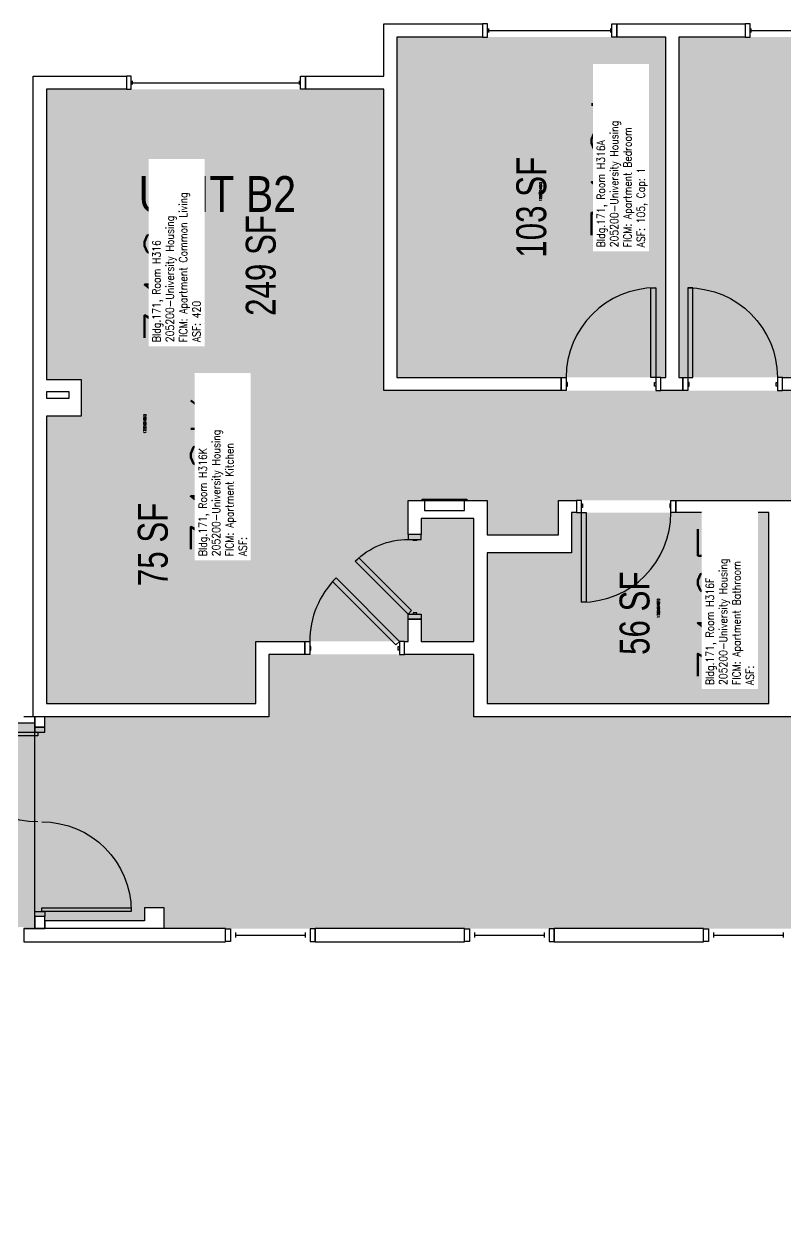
# Model space of a CAD drawing. Header units: inches. Extents: x -105 to 3698, y -798 to 1624.
# Drawn here: x 1860.5 to 2166.2, y 1142.8 to 1624 of the extents above; entities that cross this region are included whole.
import ezdxf
from ezdxf.enums import TextEntityAlignment as Align

# ---------------------------------------------------------------- set-up
doc = ezdxf.new("R2010")
doc.units = ezdxf.units.IN
doc.header["$LTSCALE"] = 96
doc.header["$MEASUREMENT"] = 0
for name, color, linetype in [('A-AREA-IDEN', 1, 'Continuous'), ('A-DOOR', 2, 'Continuous'), ('A-GLAZ', 1, 'Continuous'), ('A-IDEN-RNUM', 7, 'Continuous'), ('A-IDEN-SNUM', 4, 'Continuous'), ('A-IDEN-VNUM', 4, 'Continuous'), ('A-WALL', 5, 'Continuous'), ('AREA-TEXT', 3, 'Continuous'), ('E-POWER', 2, 'Continuous'), ('Rooms-Category-Color', 7, 'Continuous'), ('Rooms-College-Color', 7, 'Continuous'), ('Rooms-Department-Color', 7, 'Continuous'), ('Rooms-Division-Color', 7, 'Continuous'), ('Rooms-Information', 7, 'Continuous')]:
    doc.layers.add(name, color=color, linetype=linetype)
doc.styles.add('AREA', font='arial.ttf', dxfattribs={"width": 0.75, "height": 12})
doc.styles.add('ROOMSNUMBER', font='txt.shx', dxfattribs={"height": 0.03})
doc.styles.add('ROOMVNUMBER', font='simplex.shx', dxfattribs={"width": 0.85})
doc.styles.get("Standard").update_dxf_attribs({"font": 'ARIALN.TTF'})

msp = doc.modelspace()

# ---------------------------------------------------------------- hatches: boundary and pattern name
h = msp.add_hatch()
h.set_pattern_fill('ANSI31', color=256, style=0)
h.set_pattern_definition([(135, (2468.48172, 1996.84335), (0.088388348, 0.088388348), [])])
h.paths.add_polyline_path([(2137.01, 1412.89), (2078.28, 1412.89), (2078.28, 1403.68), (2137.01, 1403.68)], flags=9)
at = {"layer": 'Rooms-Category-Color', "true_color": 0x728ef3}
for points in [[(2118.25, 1618.75), (2010.25, 1618.75), (2010.25, 1482), (2118.25, 1482), (2118.24, 1618.31)], [(2231.12, 1618.75), (2123.5, 1618.75), (2123.49, 1482.01), (2231.12, 1482), (2231.11, 1618.31)], [(2280, 1476.75), (2005, 1476.75), (2005, 1597.75), (1869.5, 1597.75), (1869.5, 1481.12), (1953.64, 1481.12), (1953.64, 1376), (2014.77, 1376), (2014.77, 1384.95), (2020.02, 1384.95), (2020.02, 1376), (2041.22, 1376), (2041.22, 1425.38), (2020.02, 1425.38), (2020.02, 1418.95), (2014.77, 1418.95), (2014.77, 1432.62), (2046.47, 1432.62), (2046.47, 1418.75), (2075.22, 1418.75), (2075.22, 1432.62), (2251.25, 1432.62), (2251.25, 1418.75), (2280, 1418.75)], [(1869.5, 1466.5), (1869.5, 1351), (1953.64, 1351), (1953.64, 1481.12), (1883.5, 1481.12), (1883.5, 1466.5)], [(2159.6, 1351), (2046.47, 1351), (2046.47, 1411.5), (2080.47, 1411.5), (2080.47, 1427.75), (2159.61, 1427.75)]]:
    msp.add_hatch(color=171, dxfattribs=at).paths.add_polyline_path(points)
at = {"layer": 'Rooms-Category-Color', "true_color": 0xadadad}
msp.add_hatch(color=253, dxfattribs=at).paths.add_polyline_path([(2434.81, 1302.06), (2431.28, 1305.6), (2404.37, 1332.5), (2404.37, 1345.75), (2041.22, 1345.75), (2041.22, 1370.75), (1958.89, 1370.75), (1958.89, 1345.75), (1868.87, 1345.75), (1868.87, 1341.5), (1864.87, 1341.5), (1864.87, 1343.19), (1824.87, 1343.19), (1824.87, 1338), (1816.87, 1338), (1816.87, 1346.37), (1766, 1346.37), (1765.86, 1370.75), (1683.53, 1370.75), (1683.53, 1346.37), (1376.12, 1346.37), (1376.12, 1345.76), (1260.12, 1345.76), (1260.12, 1346.37), (780.37, 1346.37), (780.37, 1341.5), (776.37, 1341.5), (776.37, 1342.96), (736.38, 1342.96), (736.38, 1338), (728.38, 1338), (728.38, 1345.75), (673.36, 1345.75), (673.36, 1370.75), (591.03, 1370.75), (591.03, 1345.75), (233.3, 1345.75), (233.5, 1285.75), (632.97, 1285.75), (632.97, 1237.75), (768, 1237.75), (776.37, 1237.75), (776.37, 1265.5), (780.37, 1265.5), (780.37, 1263.75), (820.37, 1263.75), (820.37, 1269), (828.37, 1269), (828.37, 1237.75), (939.72, 1237.75), (939.72, 1276.67), (1347.19, 1276.67), (1347.19, 1190.38), (1378.69, 1190.38), (1378.69, 1188), (1373.19, 1188), (1373.19, 1151.12), (1373.19, 1146.75), (1375.19, 1146.75), (1375.19, 1142.75), (1451.19, 1142.75), (1451.19, 1146.75), (1453.11, 1146.75), (1453.19, 1151.12), (1453.19, 1188), (1447.69, 1188), (1447.69, 1190.38), (1479.65, 1190.38), (1479.65, 1209.17), (1484.9, 1209.17), (1484.9, 1255.17), (1479.65, 1255.17), (1479.65, 1276.67), (1571.65, 1276.67), (1571.65, 1261.25), (1860.5, 1261.25), (1864.87, 1261.25), (1864.87, 1265.5), (1868.87, 1265.5), (1868.87, 1263.75), (1908.87, 1263.75), (1908.87, 1269), (1916.87, 1269), (1916.87, 1260.62), (2047.49, 1260.62), (2133.48, 1260.64), (2169.48, 1260.64), (2348.97, 1260.62), (2386.31, 1260.62), (2392.39, 1259.63)])
at = {"layer": 'Rooms-College-Color', "true_color": 0xadadad}
for points in [[(2118.25, 1618.75), (2010.25, 1618.75), (2010.25, 1482), (2118.25, 1482), (2118.24, 1618.31)], [(2231.12, 1618.75), (2123.5, 1618.75), (2123.49, 1482.01), (2231.12, 1482), (2231.11, 1618.31)], [(2280, 1476.75), (2005, 1476.75), (2005, 1597.75), (1869.5, 1597.75), (1869.5, 1481.12), (1953.64, 1481.12), (1953.64, 1376), (2014.77, 1376), (2014.77, 1384.95), (2020.02, 1384.95), (2020.02, 1376), (2041.22, 1376), (2041.22, 1425.38), (2020.02, 1425.38), (2020.02, 1418.95), (2014.77, 1418.95), (2014.77, 1432.62), (2046.47, 1432.62), (2046.47, 1418.75), (2075.22, 1418.75), (2075.22, 1432.62), (2251.25, 1432.62), (2251.25, 1418.75), (2280, 1418.75)], [(1869.5, 1466.5), (1869.5, 1351), (1953.64, 1351), (1953.64, 1481.12), (1883.5, 1481.12), (1883.5, 1466.5)], [(2159.6, 1351), (2046.47, 1351), (2046.47, 1411.5), (2080.47, 1411.5), (2080.47, 1427.75), (2159.61, 1427.75)], [(2434.81, 1302.06), (2431.28, 1305.6), (2404.37, 1332.5), (2404.37, 1345.75), (2041.22, 1345.75), (2041.22, 1370.75), (1958.89, 1370.75), (1958.89, 1345.75), (1868.87, 1345.75), (1868.87, 1341.5), (1864.87, 1341.5), (1864.87, 1343.19), (1824.87, 1343.19), (1824.87, 1338), (1816.87, 1338), (1816.87, 1346.37), (1766, 1346.37), (1765.86, 1370.75), (1683.53, 1370.75), (1683.53, 1346.37), (1376.12, 1346.37), (1376.12, 1345.76), (1260.12, 1345.76), (1260.12, 1346.37), (780.37, 1346.37), (780.37, 1341.5), (776.37, 1341.5), (776.37, 1342.96), (736.38, 1342.96), (736.38, 1338), (728.38, 1338), (728.38, 1345.75), (673.36, 1345.75), (673.36, 1370.75), (591.03, 1370.75), (591.03, 1345.75), (233.3, 1345.75), (233.5, 1285.75), (632.97, 1285.75), (632.97, 1237.75), (768, 1237.75), (776.37, 1237.75), (776.37, 1265.5), (780.37, 1265.5), (780.37, 1263.75), (820.37, 1263.75), (820.37, 1269), (828.37, 1269), (828.37, 1237.75), (939.72, 1237.75), (939.72, 1276.67), (1347.19, 1276.67), (1347.19, 1190.38), (1378.69, 1190.38), (1378.69, 1188), (1373.19, 1188), (1373.19, 1151.12), (1373.19, 1146.75), (1375.19, 1146.75), (1375.19, 1142.75), (1451.19, 1142.75), (1451.19, 1146.75), (1453.11, 1146.75), (1453.19, 1151.12), (1453.19, 1188), (1447.69, 1188), (1447.69, 1190.38), (1479.65, 1190.38), (1479.65, 1209.17), (1484.9, 1209.17), (1484.9, 1255.17), (1479.65, 1255.17), (1479.65, 1276.67), (1571.65, 1276.67), (1571.65, 1261.25), (1860.5, 1261.25), (1864.87, 1261.25), (1864.87, 1265.5), (1868.87, 1265.5), (1868.87, 1263.75), (1908.87, 1263.75), (1908.87, 1269), (1916.87, 1269), (1916.87, 1260.62), (2047.49, 1260.62), (2133.48, 1260.64), (2169.48, 1260.64), (2348.97, 1260.62), (2386.31, 1260.62), (2392.39, 1259.63)]]:
    msp.add_hatch(color=253, dxfattribs=at).paths.add_polyline_path(points)
at = {"layer": 'Rooms-Department-Color', "true_color": 0x604aed}
for points in [[(2118.25, 1618.75), (2010.25, 1618.75), (2010.25, 1482), (2118.25, 1482), (2118.24, 1618.31)], [(2231.12, 1618.75), (2123.5, 1618.75), (2123.49, 1482.01), (2231.12, 1482), (2231.11, 1618.31)], [(2280, 1476.75), (2005, 1476.75), (2005, 1597.75), (1869.5, 1597.75), (1869.5, 1481.12), (1953.64, 1481.12), (1953.64, 1376), (2014.77, 1376), (2014.77, 1384.95), (2020.02, 1384.95), (2020.02, 1376), (2041.22, 1376), (2041.22, 1425.38), (2020.02, 1425.38), (2020.02, 1418.95), (2014.77, 1418.95), (2014.77, 1432.62), (2046.47, 1432.62), (2046.47, 1418.75), (2075.22, 1418.75), (2075.22, 1432.62), (2251.25, 1432.62), (2251.25, 1418.75), (2280, 1418.75)], [(1869.5, 1466.5), (1869.5, 1351), (1953.64, 1351), (1953.64, 1481.12), (1883.5, 1481.12), (1883.5, 1466.5)], [(2159.6, 1351), (2046.47, 1351), (2046.47, 1411.5), (2080.47, 1411.5), (2080.47, 1427.75), (2159.61, 1427.75)]]:
    msp.add_hatch(color=173, dxfattribs=at).paths.add_polyline_path(points)
at = {"layer": 'Rooms-Department-Color', "true_color": 0xacacac}
msp.add_hatch(color=253, dxfattribs=at).paths.add_polyline_path([(2434.81, 1302.06), (2431.28, 1305.6), (2404.37, 1332.5), (2404.37, 1345.75), (2041.22, 1345.75), (2041.22, 1370.75), (1958.89, 1370.75), (1958.89, 1345.75), (1868.87, 1345.75), (1868.87, 1341.5), (1864.87, 1341.5), (1864.87, 1343.19), (1824.87, 1343.19), (1824.87, 1338), (1816.87, 1338), (1816.87, 1346.37), (1766, 1346.37), (1765.86, 1370.75), (1683.53, 1370.75), (1683.53, 1346.37), (1376.12, 1346.37), (1376.12, 1345.76), (1260.12, 1345.76), (1260.12, 1346.37), (780.37, 1346.37), (780.37, 1341.5), (776.37, 1341.5), (776.37, 1342.96), (736.38, 1342.96), (736.38, 1338), (728.38, 1338), (728.38, 1345.75), (673.36, 1345.75), (673.36, 1370.75), (591.03, 1370.75), (591.03, 1345.75), (233.3, 1345.75), (233.5, 1285.75), (632.97, 1285.75), (632.97, 1237.75), (768, 1237.75), (776.37, 1237.75), (776.37, 1265.5), (780.37, 1265.5), (780.37, 1263.75), (820.37, 1263.75), (820.37, 1269), (828.37, 1269), (828.37, 1237.75), (939.72, 1237.75), (939.72, 1276.67), (1347.19, 1276.67), (1347.19, 1190.38), (1378.69, 1190.38), (1378.69, 1188), (1373.19, 1188), (1373.19, 1151.12), (1373.19, 1146.75), (1375.19, 1146.75), (1375.19, 1142.75), (1451.19, 1142.75), (1451.19, 1146.75), (1453.11, 1146.75), (1453.19, 1151.12), (1453.19, 1188), (1447.69, 1188), (1447.69, 1190.38), (1479.65, 1190.38), (1479.65, 1209.17), (1484.9, 1209.17), (1484.9, 1255.17), (1479.65, 1255.17), (1479.65, 1276.67), (1571.65, 1276.67), (1571.65, 1261.25), (1860.5, 1261.25), (1864.87, 1261.25), (1864.87, 1265.5), (1868.87, 1265.5), (1868.87, 1263.75), (1908.87, 1263.75), (1908.87, 1269), (1916.87, 1269), (1916.87, 1260.62), (2047.49, 1260.62), (2133.48, 1260.64), (2169.48, 1260.64), (2348.97, 1260.62), (2386.31, 1260.62), (2392.39, 1259.63)])
at = {"layer": 'Rooms-Division-Color', "true_color": 0x604aed}
for points in [[(2118.25, 1618.75), (2010.25, 1618.75), (2010.25, 1482), (2118.25, 1482), (2118.24, 1618.31)], [(2231.12, 1618.75), (2123.5, 1618.75), (2123.49, 1482.01), (2231.12, 1482), (2231.11, 1618.31)], [(2280, 1476.75), (2005, 1476.75), (2005, 1597.75), (1869.5, 1597.75), (1869.5, 1481.12), (1953.64, 1481.12), (1953.64, 1376), (2014.77, 1376), (2014.77, 1384.95), (2020.02, 1384.95), (2020.02, 1376), (2041.22, 1376), (2041.22, 1425.38), (2020.02, 1425.38), (2020.02, 1418.95), (2014.77, 1418.95), (2014.77, 1432.62), (2046.47, 1432.62), (2046.47, 1418.75), (2075.22, 1418.75), (2075.22, 1432.62), (2251.25, 1432.62), (2251.25, 1418.75), (2280, 1418.75)], [(1869.5, 1466.5), (1869.5, 1351), (1953.64, 1351), (1953.64, 1481.12), (1883.5, 1481.12), (1883.5, 1466.5)], [(2159.6, 1351), (2046.47, 1351), (2046.47, 1411.5), (2080.47, 1411.5), (2080.47, 1427.75), (2159.61, 1427.75)]]:
    msp.add_hatch(color=173, dxfattribs=at).paths.add_polyline_path(points)
at = {"layer": 'Rooms-Division-Color', "true_color": 0xadadad}
msp.add_hatch(color=253, dxfattribs=at).paths.add_polyline_path([(2434.81, 1302.06), (2431.28, 1305.6), (2404.37, 1332.5), (2404.37, 1345.75), (2041.22, 1345.75), (2041.22, 1370.75), (1958.89, 1370.75), (1958.89, 1345.75), (1868.87, 1345.75), (1868.87, 1341.5), (1864.87, 1341.5), (1864.87, 1343.19), (1824.87, 1343.19), (1824.87, 1338), (1816.87, 1338), (1816.87, 1346.37), (1766, 1346.37), (1765.86, 1370.75), (1683.53, 1370.75), (1683.53, 1346.37), (1376.12, 1346.37), (1376.12, 1345.76), (1260.12, 1345.76), (1260.12, 1346.37), (780.37, 1346.37), (780.37, 1341.5), (776.37, 1341.5), (776.37, 1342.96), (736.38, 1342.96), (736.38, 1338), (728.38, 1338), (728.38, 1345.75), (673.36, 1345.75), (673.36, 1370.75), (591.03, 1370.75), (591.03, 1345.75), (233.3, 1345.75), (233.5, 1285.75), (632.97, 1285.75), (632.97, 1237.75), (768, 1237.75), (776.37, 1237.75), (776.37, 1265.5), (780.37, 1265.5), (780.37, 1263.75), (820.37, 1263.75), (820.37, 1269), (828.37, 1269), (828.37, 1237.75), (939.72, 1237.75), (939.72, 1276.67), (1347.19, 1276.67), (1347.19, 1190.38), (1378.69, 1190.38), (1378.69, 1188), (1373.19, 1188), (1373.19, 1151.12), (1373.19, 1146.75), (1375.19, 1146.75), (1375.19, 1142.75), (1451.19, 1142.75), (1451.19, 1146.75), (1453.11, 1146.75), (1453.19, 1151.12), (1453.19, 1188), (1447.69, 1188), (1447.69, 1190.38), (1479.65, 1190.38), (1479.65, 1209.17), (1484.9, 1209.17), (1484.9, 1255.17), (1479.65, 1255.17), (1479.65, 1276.67), (1571.65, 1276.67), (1571.65, 1261.25), (1860.5, 1261.25), (1864.87, 1261.25), (1864.87, 1265.5), (1868.87, 1265.5), (1868.87, 1263.75), (1908.87, 1263.75), (1908.87, 1269), (1916.87, 1269), (1916.87, 1260.62), (2047.49, 1260.62), (2133.48, 1260.64), (2169.48, 1260.64), (2348.97, 1260.62), (2386.31, 1260.62), (2392.39, 1259.63)])

# ---------------------------------------------------------------- linework, layer by layer
at = {"layer": 'A-DOOR'}
for p, q in [((1864.87, 1345.75), (1860.5, 1345.75)), ((1864.87, 1260.62), (1864.87, 1345.75)), ((1830.12, 1339.5), (1866.12, 1339.5)), ((1866.12, 1338), (1830.12, 1338)), ((1868.87, 1341.5), (1864.87, 1341.5)), ((1864.87, 1341.5), (1864.87, 1339.5)), ((1864.87, 1339.5), (1868.87, 1339.5)), ((1866.12, 1339.5), (1866.12, 1338)), ((1868.87, 1339.5), (1868.87, 1341.5)), ((1864.87, 1265.5), (1864.87, 1267.5)), ((1864.87, 1267.5), (1868.87, 1267.5)), ((1867.62, 1267.5), (1867.62, 1269)), ((1867.62, 1269), (1903.62, 1269)), ((1903.62, 1267.5), (1867.62, 1267.5)), ((1868.87, 1267.5), (1868.87, 1265.5)), ((1903.62, 1269), (1903.62, 1267.5)), ((1868.87, 1265.5), (1864.87, 1265.5)), ((1860.5, 1260.62), (1864.87, 1260.62))]:
    msp.add_line(p, q, dxfattribs=at)
for points in [[(2114.25, 1482), (2112.25, 1482), (2112.25, 1518), (2114.25, 1518)], [(2127.12, 1482), (2129.12, 1482), (2129.12, 1518), (2127.12, 1518)], [(2078.25, 1476.75), (2076.25, 1476.75), (2076.25, 1482), (2078.25, 1482)], [(2078.25, 1478.5), (2078.75, 1478.5), (2078.75, 1480), (2078.25, 1480)], [(2114.25, 1478.5), (2113.75, 1478.5), (2113.75, 1480), (2114.25, 1480)], [(2114.25, 1476.75), (2116.25, 1476.75), (2116.25, 1482), (2114.25, 1482)], [(2127.12, 1476.75), (2125.12, 1476.75), (2125.12, 1482), (2127.12, 1482)], [(2127.12, 1478.5), (2127.62, 1478.5), (2127.62, 1480), (2127.12, 1480)], [(2163.12, 1478.5), (2162.62, 1478.5), (2162.62, 1480), (2163.12, 1480)], [(2163.12, 1476.75), (2165.12, 1476.75), (2165.12, 1482), (2163.12, 1482)], [(2084.36, 1432.62), (2082.36, 1432.62), (2082.36, 1427.75), (2084.36, 1427.75)], [(2084.36, 1431.25), (2084.86, 1431.25), (2084.86, 1429.75), (2084.36, 1429.75)], [(2120.36, 1431.25), (2119.86, 1431.25), (2119.86, 1429.75), (2120.36, 1429.75)], [(2120.36, 1432.62), (2122.36, 1432.62), (2122.36, 1427.75), (2120.36, 1427.75)], [(2084.36, 1427.75), (2086.36, 1427.75), (2086.36, 1391.75), (2084.36, 1391.75)], [(2020.02, 1416.95), (2020.02, 1418.95), (2014.77, 1418.95), (2014.77, 1416.95)], [(2018.27, 1416.95), (2018.27, 1416.45), (2016.77, 1416.45), (2016.77, 1416.95)], [(2014.77, 1386.95), (2016.18, 1388.36), (1994.97, 1409.58), (1993.56, 1408.16)], [(2011.28, 1376), (2009.87, 1374.59), (1984.41, 1400.04), (1985.83, 1401.46)], [(2020.02, 1386.95), (2020.02, 1384.95), (2014.77, 1384.95), (2014.77, 1386.95)], [(2018.27, 1386.95), (2018.27, 1387.45), (2016.77, 1387.45), (2016.77, 1386.95)], [(1975.28, 1370.75), (1973.28, 1370.75), (1973.28, 1376), (1975.28, 1376)], [(1975.28, 1372.5), (1975.78, 1372.5), (1975.78, 1374), (1975.28, 1374)], [(2011.28, 1372.5), (2010.78, 1372.5), (2010.78, 1374), (2011.28, 1374)], [(2011.28, 1370.75), (2013.28, 1370.75), (2013.28, 1376), (2011.28, 1376)]]:
    msp.add_lwpolyline(points, close=True, dxfattribs=at)
for centre, start, end in [((2114.25, 1482), 90, 180), ((2084.36, 1427.75), 270, 0), ((2011.28, 1376), 135, 180)]:
    msp.add_arc(centre, 36, start, end, dxfattribs=at)
at = {"layer": 'A-DOOR', "extrusion": (0, 0, -1)}
for centre, radius, start, end in [((-2127.12, 1482), 36, 90, 180), ((-2014.77, 1386.95), 30, 45, 90), ((-1866.12, 1339.5), 36, 270, 360), ((-1867.62, 1267.5), 36, 90, 180)]:
    msp.add_arc(centre, radius, start, end, dxfattribs=at)
at = {"layer": 'A-GLAZ'}
for p, q in [((2047.16, 1620.63), (2047.16, 1622.13)), ((2096.16, 1620.63), (2096.16, 1622.13)), ((2152.62, 1620.63), (2152.62, 1622.13)), ((2047.16, 1621.38), (2096.16, 1621.38)), ((2152.62, 1621.38), (2201.62, 1621.38)), ((1904.12, 1599.63), (1904.12, 1601.13)), ((1904.12, 1600.38), (1971.12, 1600.38)), ((1971.12, 1599.63), (1971.12, 1601.13)), ((1941.48, 1255.5), (1941.48, 1260.5)), ((1941.48, 1260.5), (1943.48, 1260.5)), ((1943.48, 1260.5), (1943.48, 1255.5)), ((1945.48, 1259), (1945.48, 1257)), ((1945.48, 1258), (1973.48, 1258)), ((1973.48, 1259), (1973.48, 1257)), ((1977.48, 1260.5), (1975.48, 1260.5)), ((1975.48, 1260.5), (1975.48, 1255.5)), ((1977.48, 1255.5), (1977.48, 1260.5)), ((2037.48, 1255.5), (2037.48, 1260.5)), ((2037.48, 1260.5), (2039.48, 1260.5)), ((2039.48, 1260.5), (2039.48, 1255.5)), ((2041.48, 1259), (2041.48, 1257)), ((2041.48, 1258), (2069.48, 1258)), ((2069.48, 1259), (2069.48, 1257)), ((2073.48, 1260.5), (2071.48, 1260.5)), ((2071.48, 1260.5), (2071.48, 1255.5)), ((2073.48, 1255.5), (2073.48, 1260.5)), ((2133.48, 1255.5), (2133.48, 1260.5)), ((2133.48, 1260.5), (2135.48, 1260.5)), ((2135.48, 1260.5), (2135.48, 1255.5)), ((2137.48, 1259), (2137.48, 1257)), ((2137.48, 1258), (2165.48, 1258)), ((2165.48, 1259), (2165.48, 1257)), ((1943.48, 1255.5), (1941.48, 1255.5)), ((1975.48, 1255.5), (1977.48, 1255.5)), ((2039.48, 1255.5), (2037.48, 1255.5)), ((2071.48, 1255.5), (2073.48, 1255.5)), ((2135.48, 1255.5), (2133.48, 1255.5))]:
    msp.add_line(p, q, dxfattribs=at)
for points in [[(2046.66, 1624), (2044.66, 1624), (2044.66, 1618.75), (2046.66, 1618.75)], [(2096.66, 1624), (2098.66, 1624), (2098.66, 1618.75), (2096.66, 1618.75)], [(2152.12, 1624), (2150.12, 1624), (2150.12, 1618.75), (2152.12, 1618.75)], [(1903.62, 1603), (1901.62, 1603), (1901.62, 1597.75), (1903.62, 1597.75)], [(1971.62, 1603), (1973.62, 1603), (1973.62, 1597.75), (1971.62, 1597.75)]]:
    msp.add_lwpolyline(points, close=True, dxfattribs=at)
at = {"layer": 'A-WALL'}
for p, q in [((2005, 1624), (2044.66, 1624)), ((2005, 1603), (2005, 1624)), ((2044.66, 1624), (2044.66, 1618.75)), ((2098.66, 1624), (2150.12, 1624)), ((2098.66, 1618.75), (2098.66, 1624)), ((2150.12, 1624), (2150.12, 1618.75)), ((2044.66, 1618.75), (2010.25, 1618.75)), ((2010.25, 1618.75), (2010.25, 1482)), ((2118.25, 1618.75), (2098.66, 1618.75)), ((2118.25, 1482), (2118.25, 1618.75)), ((2150.12, 1618.75), (2123.5, 1618.75)), ((2123.5, 1618.75), (2123.5, 1482)), ((1864.25, 1603), (1901.62, 1603)), ((1864.25, 1345.75), (1864.25, 1603)), ((1901.62, 1603), (1901.62, 1597.75)), ((1973.62, 1603), (2005, 1603)), ((1973.62, 1597.75), (1973.62, 1603)), ((1901.62, 1597.75), (1869.5, 1597.75)), ((1869.5, 1597.75), (1869.5, 1481.12)), ((2005, 1597.75), (1973.62, 1597.75)), ((2005, 1476.75), (2005, 1597.75)), ((1869.5, 1481.12), (1883.5, 1481.12)), ((1883.5, 1481.12), (1883.5, 1466.5)), ((2010.25, 1482), (2076.25, 1482)), ((2076.25, 1482), (2076.25, 1476.75)), ((2116.25, 1482), (2118.25, 1482)), ((2116.25, 1476.75), (2116.25, 1482)), ((2123.5, 1482), (2125.12, 1482)), ((2125.12, 1482), (2125.12, 1476.75)), ((2165.12, 1482), (2231.12, 1482)), ((2165.12, 1476.75), (2165.12, 1482)), ((1869.5, 1476.25), (1869.5, 1473.75)), ((1878.62, 1476.25), (1869.5, 1476.25)), ((1869.5, 1473.75), (1878.62, 1473.75)), ((1878.62, 1473.75), (1878.62, 1476.25)), ((2076.25, 1476.75), (2005, 1476.75)), ((2125.12, 1476.75), (2116.25, 1476.75)), ((2238, 1476.75), (2165.12, 1476.75)), ((1869.5, 1466.5), (1869.5, 1351)), ((1883.5, 1466.5), (1869.5, 1466.5)), ((2014.77, 1432.62), (2046.47, 1432.62)), ((2014.77, 1418.95), (2014.77, 1432.62)), ((2046.47, 1432.62), (2046.47, 1418.75)), ((2075.22, 1432.62), (2082.36, 1432.62)), ((2075.22, 1418.75), (2075.22, 1432.62)), ((2082.36, 1432.62), (2082.36, 1427.75)), ((2122.36, 1432.62), (2204.11, 1432.62)), ((2122.36, 1427.75), (2122.36, 1432.62)), ((2041.22, 1425.38), (2020.02, 1425.38)), ((2020.02, 1425.38), (2020.02, 1418.95)), ((2041.22, 1376), (2041.22, 1425.38)), ((2082.36, 1427.75), (2080.47, 1427.75)), ((2080.47, 1427.75), (2080.47, 1411.5)), ((2159.61, 1427.75), (2122.36, 1427.75)), ((2159.61, 1351), (2159.61, 1427.75)), ((2020.02, 1418.95), (2014.77, 1418.95)), ((2046.47, 1418.75), (2075.22, 1418.75)), ((2080.47, 1411.5), (2046.47, 1411.5)), ((2046.47, 1411.5), (2046.47, 1351)), ((2014.77, 1376), (2014.77, 1384.95)), ((2014.77, 1384.95), (2020.02, 1384.95)), ((2020.02, 1384.95), (2020.02, 1376)), ((1953.64, 1376), (1973.28, 1376)), ((1953.64, 1351), (1953.64, 1376)), ((1973.28, 1376), (1973.28, 1370.75)), ((2013.28, 1376), (2014.77, 1376)), ((2013.28, 1370.75), (2013.28, 1376)), ((2020.02, 1376), (2041.22, 1376)), ((1973.28, 1370.75), (1958.89, 1370.75)), ((1958.89, 1370.75), (1958.89, 1345.75)), ((2041.22, 1370.75), (2013.28, 1370.75)), ((2041.22, 1345.75), (2041.22, 1370.75)), ((1869.5, 1351), (1953.64, 1351)), ((2046.47, 1351), (2159.61, 1351)), ((1824.88, 1343.25), (1864.87, 1343.25)), ((1958.89, 1345.75), (1864.25, 1345.75)), ((1868.87, 1345.75), (1864.87, 1345.75)), ((1864.87, 1345.75), (1864.87, 1341.5)), ((1864.87, 1343.25), (1864.87, 1345.75)), ((1868.87, 1341.5), (1868.87, 1345.75)), ((2280.62, 1345.75), (2041.22, 1345.75)), ((1864.87, 1341.5), (1868.87, 1341.5)), ((1916.87, 1269), (1908.87, 1269)), ((1908.87, 1269), (1908.87, 1263.75)), ((1916.87, 1260.62), (1916.87, 1269)), ((1868.87, 1265.5), (1864.87, 1265.5)), ((1864.87, 1265.5), (1864.87, 1260.62)), ((1868.87, 1260.62), (1868.87, 1265.5)), ((1908.87, 1263.75), (1868.87, 1263.75)), ((1868.87, 1263.75), (1868.88, 1260.62)), ((1941.48, 1260.62), (1860.5, 1260.62)), ((1860.5, 1260.62), (1860.5, 1255.37)), ((1864.87, 1260.62), (1868.87, 1260.62)), ((1941.48, 1255.37), (1941.48, 1260.62)), ((2037.48, 1260.62), (1977.48, 1260.62)), ((1977.48, 1260.62), (1977.48, 1255.37)), ((2037.48, 1255.37), (2037.48, 1260.62)), ((2133.48, 1260.62), (2073.48, 1260.62)), ((2073.48, 1260.62), (2073.48, 1255.37)), ((2133.48, 1255.37), (2133.48, 1260.62)), ((1860.5, 1255.37), (1941.48, 1255.37)), ((1977.48, 1255.37), (2037.48, 1255.37)), ((2073.48, 1255.37), (2133.48, 1255.37))]:
    msp.add_line(p, q, dxfattribs=at)
at = {"layer": 'E-POWER'}
msp.add_lwpolyline([(2020.42, 1432.62), (2020.42, 1433.13), (2038.42, 1433.13), (2038.42, 1432.62)], close=True, dxfattribs=at)
msp.add_lwpolyline([(2021.42, 1432.62), (2021.42, 1428.63), (2037.42, 1428.63), (2037.42, 1432.62)], dxfattribs=at)

# ---------------------------------------------------------------- texts
at = {"layer": 'A-AREA-IDEN'}
msp.add_text('UNIT B2', height=14.4, dxfattribs=at).set_placement((1938.17, 1548.48), align=Align.CENTER)
at = {"layer": 'A-IDEN-RNUM', "style": 'ROOMSNUMBER', "width": 0.85}
for s, p in [('0316-A0', (2068.02, 1556.6)), ('0316-00', (1921.24, 1506.86)), ('0316-K0', (1909.07, 1463.35)), ('0316-F0', (2115.33, 1389.29))]:
    msp.add_text(s, height=1, rotation=90, dxfattribs=at).set_placement(p, align=Align.MIDDLE_CENTER)
at = {"layer": 'A-IDEN-SNUM', "style": 'ROOMSNUMBER', "width": 0.85}
for s, p in [('1710H316A0', (2068.02, 1556.6)), ('1710H31600', (1921.24, 1506.86)), ('1710H316K0', (1909.07, 1463.35)), ('1710H316F0', (2115.33, 1389.29))]:
    msp.add_text(s, height=1, rotation=90, dxfattribs=at).set_placement(p, align=Align.MIDDLE_CENTER)
at = {"layer": 'A-IDEN-VNUM', "style": 'ROOMVNUMBER', "width": 0.85}
for s, p in [('316A', (2099.71, 1567.06)), ('316', (1920.17, 1518.48)), ('316K', (1938.73, 1442.08)), ('316F', (2142.39, 1389.88))]:
    msp.add_text(s, height=22.5, rotation=90, dxfattribs=at).set_placement(p, align=Align.MIDDLE_CENTER)
at = {"layer": 'AREA-TEXT', "style": 'AREA', "width": 0.75}
for s, p in [('103 SF', (2064.25, 1550.37)), ('249 SF', (1955.59, 1527.01)), ('75 SF', (1912.24, 1414.96)), ('56 SF', (2105.72, 1387.32))]:
    msp.add_text(s, height=12, rotation=90, dxfattribs=at).set_placement(p, align=Align.MIDDLE_CENTER)

# ---------------------------------------------------------------- next in the draw order: texts
at = {"layer": 'Rooms-Information', "char_height": 3.2143, "width": 72, "attachment_point": 7, "rotation": 90, "style": 'ROOMVNUMBER', "bg_fill": 3, "box_fill_scale": 1.5, "bg_fill_color": 256, "bg_fill_true_color": 13158600, "bg_fill_transparency": 0}
for s, insert in [('Bldg.171, Room H316A^M^J205200-University Housing^M^JFICM: Apartment Bedroom^M^JASF: 105, Cap: 1', (2110.96, 1534.28)), ('Bldg.171, Room H316^M^J205200-University Housing^M^JFICM: Apartment Common Living^M^JASF: 420', (1931.42, 1496.17)), ('Bldg.171, Room H316K^M^J205200-University Housing^M^JFICM: Apartment Kitchen^M^JASF: ', (1949.98, 1410.2)), ('Bldg.171, Room H316F^M^J205200-University Housing^M^JFICM: Apartment Bathroom^M^JASF: ', (2153.64, 1358.46))]:
    msp.add_mtext(s, dxfattribs=dict(at, insert=insert))

doc.saveas('drawing.dxf')
